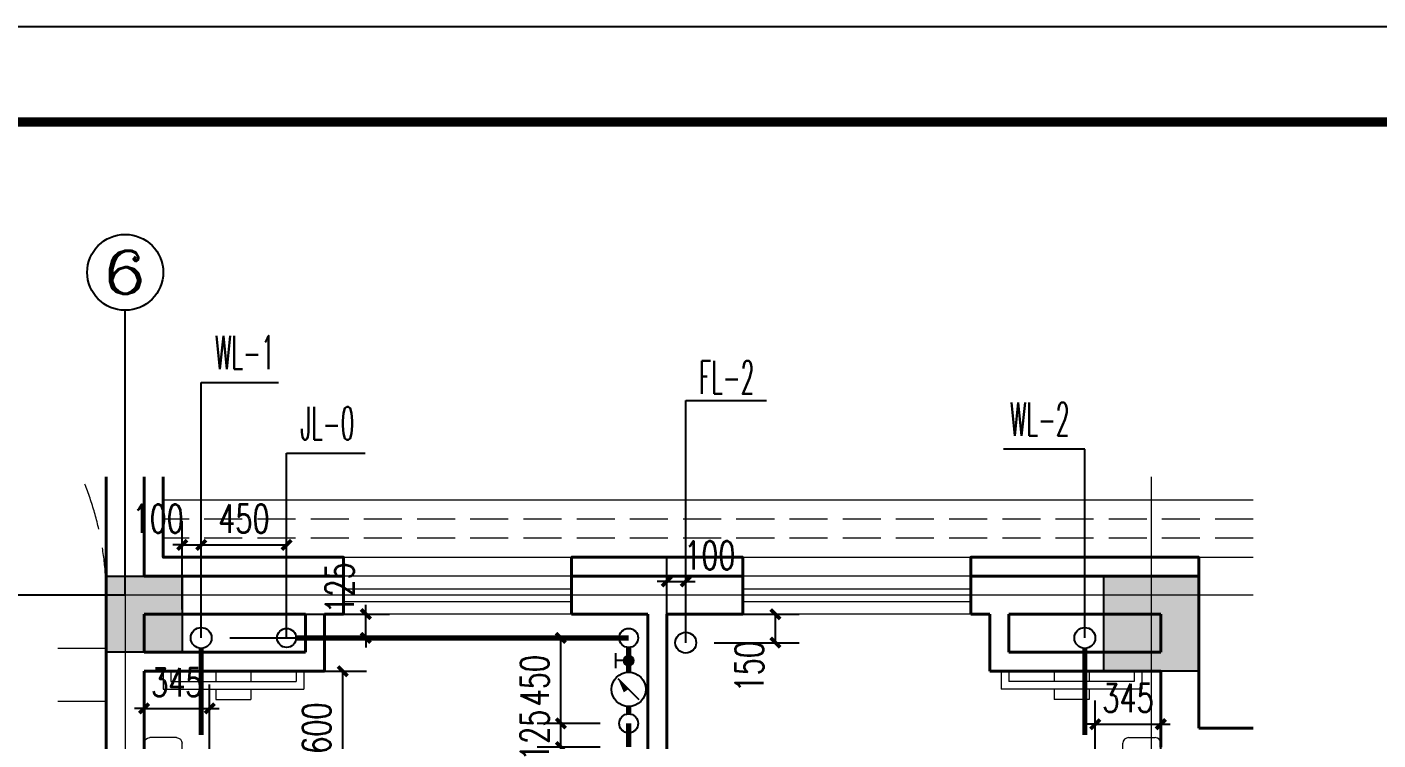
# Model space of a CAD drawing. Extents: x 1031190 to 1725648, y 733081 to 1571294.
# Drawn here: x 1284141 to 1291251, y 781923 to 785677 of the extents above; entities that cross this region are included whole.
import ezdxf
from ezdxf.enums import TextEntityAlignment as Align

# ---------------------------------------------------------------- set-up
doc = ezdxf.new("R2010")
doc.units = 0
doc.header["$LTSCALE"] = 1000
doc.header["$MEASUREMENT"] = 0
for name, pattern in [('__DASH', [0.35, 0.25, -0.1]), ('ACAD_ISO10W100', [18.5, 12, -3, 0.5, -3]), ('DASH', [0.35, 0.25, -0.1]), ('DOTE', [2.42, 2, -0.2, 0.02, -0.2])]:
    doc.linetypes.add(name, pattern=pattern)
for name, color, linetype in [('AXIS_TEXT', 4, 'Continuous'), ('C-AXIS(轴号)', 3, 'Continuous'), ('C-AXIS-T(字)', 7, 'Continuous'), ('DIM_不分区给水', 3, 'Continuous'), ('DIM_废水', 3, 'Continuous'), ('DIM_污水', 3, 'Continuous'), ('PIPE-不分区给水', 3, 'J'), ('PIPE-污水', 2, 'W'), ('S-COLU-HATCH', 30, 'Continuous'), ('S-COLU-LINE1', 6, 'Continuous'), ('TWT_DIM', 3, 'Continuous'), ('VALVE_不分区给水', 7, 'Continuous'), ('VPIPE-不分区给水', 3, 'J'), ('VPIPE-废水', 31, 'F'), ('VPIPE-污水', 2, 'W'), ('图框', 140, 'Continuous'), ('洁具', 200, 'Continuous')]:
    doc.layers.add(name, color=color, linetype=linetype)
for name, color, linetype, lineweight in [('DOTE', 19, 'DOTE', 9), ('LVTRY', 1, 'Continuous', 13), ('STAIR', 2, 'Continuous', 18), ('WALL', 9, 'Continuous', 40), ('WINDOW', 8, 'Continuous', 15), ('平面-看线', 45, 'Continuous', 15)]:
    doc.layers.add(name, color=color, linetype=linetype, lineweight=lineweight)
doc.styles.add('_TCH_AXIS', font='COMPLEX', dxfattribs={"bigfont": 'GBCBIG'})
doc.styles.add('_TCH_DIM_T3', font='SIMPLEX', dxfattribs={"width": 0.705882, "bigfont": 'GBCBIG'})
doc.styles.add('_TWT_SERIAL', font='simplex.shx', dxfattribs={"width": 0.6, "oblique": 10, "height": 3.5, "bigfont": 'aadri.shx'})
doc.styles.add('COMPLEX', font='COMPLEX')
doc.styles.add('DIM_FONT', font='SIMPLEX.shx', dxfattribs={"width": 0.56})
doc.styles.get("Standard").update_dxf_attribs({"font": 'gbenor.shx', "bigfont": 'gbcbig.shx'})
doc.linetypes.add('F', pattern='A,3,-0.2,["F",Standard,S=0.25,R=0,X=-0.1,Y=-0.115],-0.2', length=3.4)
doc.linetypes.add('J', pattern='A,3,-0.2,["J",Standard,S=0.25,R=0,X=-0.1,Y=-0.115],-0.2', length=3.4)
doc.linetypes.add('W', pattern='A,3,-0.2,["W",Standard,S=0.25,R=0,X=-0.1,Y=-0.115],-0.2', length=3.4)
doc.dimstyles.new('_TWT_ARCH&&50', dxfattribs={"dimtxt": 148.75, "dimasz": 50, "dimexe": 125, "dimexo": 150, "dimgap": 63.125, "dimtad": 1, "dimdec": 0, "dimzin": 0, "dimdsep": 46, "dimtxsty": '_TCH_DIM_T3', "dimblk": 'ARCHTICK', "dimcen": 0.09, "dimclrt": 7, "dimazin": 2, "dimtfac": 1, "dimtdec": 0, "dimtix": 1, "dimtmove": 2, "dimatfit": 3, "dimfxl": 0, "dimtolj": 1, "dimtzin": 0, "dimarcsym": 0})

# ---------------------------------------------------------------- blocks, each defined once
blk = doc.blocks.new('A$C752800CC')
at = {"layer": 'LVTRY', "color": 0}
for p, q in [((380, 0.5), (820, 0.5)), ((1081.7, 0.5), (1081.7, -549.5)), ((1121.7, 0.5), (1121.7, -549.5)), ((350, -169.5), (350, -29.5)), ((850, -29.5), (850, -169.5)), ((0, -99.5), (95, -99.5)), ((0, -139.5), (55, -139.5)), ((55, -139.5), (55, -799.5)), ((95, -99.5), (95, -839.5)), ((820, -199.5), (380, -199.5)), ((430.3, -199.9), (430.3, -429.9)), ((769.7, -199.9), (769.7, -429.9)), ((739.7, -259.9), (460.3, -259.9)), ((0, -377), (55, -377)), ((95, -377), (150, -377)), ((150, -377), (150, -562)), ((1071.7, -409.5), (1081.7, -409.5)), ((1071.7, -409.5), (1071.7, -449.5)), ((1121.7, -409.5), (1131.7, -409.5)), ((1131.7, -409.5), (1131.7, -449.5)), ((1071.7, -449.5), (1081.7, -449.5)), ((1121.7, -449.5), (1131.7, -449.5)), ((0, -562), (55, -562)), ((95, -562), (150, -562)), ((1081.7, -549.5), (1121.7, -549.5)), ((0, -799.5), (55, -799.5)), ((0, -839.5), (95, -839.5))]:
    blk.add_line(p, q, dxfattribs=at)
for centre, radius, start, end in [((380, -29.5), 30, 90, 180), ((820, -29.5), 30, 0, 90), ((380, -169.5), 30, 180, 270), ((820, -169.5), 30, 270, 0), ((827.4, -412.3), 397.5, 157.45048, 216.63815), ((372.6, -412.3), 397.5, 323.36186, 22.54953), ((600, -589.1), 109.8, 213.45086, 326.54914)]:
    blk.add_arc(centre, radius, start, end, dxfattribs=at)
at = {"layer": 'LVTRY', "color": 0, "style": 'DIM_FONT', "text_generation_flag": 4, "width": 0.8, "flags": 9}
for tag in ['XSIZE', 'YSIZE']:
    blk.add_attdef(tag, (600, 0), '', height=0.5, rotation=180, dxfattribs=at)
blk = doc.blocks.new('BFBFGBVDVD')
at = {"layer": '洁具', "color": 0}
for p, q in [((1180497.1, 1092193.6), (1180597.1, 1092193.6)), ((1180597.1, 1092193.6), (1180597.1, 1092143.6)), ((1181397.1, 1092193.6), (1181397.1, 1092143.6)), ((1181397.1, 1092193.6), (1183147.1, 1092193.6)), ((1183147.1, 1092143.6), (1180497.1, 1092143.6)), ((1180582.1, 1092117.6), (1180597.1, 1092143.6)), ((1180582.1, 1092117.6), (1181274.9, 1091717.6)), ((1180597.1, 1092143.6), (1181289.9, 1091743.6)), ((1181274.9, 1091717.6), (1181289.9, 1091743.6))]:
    blk.add_line(p, q, dxfattribs=at)
blk.add_arc((1180597.1, 1092143.6), 800, 330, 0, dxfattribs=at)
at = {"color": 8, "ltscale": 0.5, "rotation": 270}
blk.add_blockref('A$C752800CC', (1183147.1, 1093643.6), dxfattribs=at)
blk = doc.blocks.new('FGFGFNBFNB')
at = {"layer": '洁具', "color": 0}
for p, q in [((1179497.1, 1092193.6), (1177797.1, 1092193.6)), ((1179497.1, 1092193.6), (1179497.1, 1092143.6)), ((1180297.1, 1092193.6), (1180297.1, 1092143.6)), ((1180397.1, 1092193.6), (1180297.1, 1092193.6)), ((1177797.1, 1092143.6), (1180397.1, 1092143.6)), ((1180297.1, 1092143.6), (1179604.2, 1091743.6)), ((1180312.1, 1092117.6), (1179619.2, 1091717.6)), ((1180312.1, 1092117.6), (1180297.1, 1092143.6)), ((1179619.2, 1091717.6), (1179604.2, 1091743.6))]:
    blk.add_line(p, q, dxfattribs=at)
blk.add_arc((1180297.1, 1092143.6), 800, 180, 210, dxfattribs=at)
at = {"color": 8, "ltscale": 0.5, "xscale": -1, "rotation": 90}
blk.add_blockref('A$C752800CC', (1177797.1, 1093643.6), dxfattribs=at)
blk = doc.blocks.new('$WINLIB2D$00000001')
at = {"color": 0}
for points in [[(-0.5, 0.5), (-0.5, -0.5)], [(-0.5, 0.5), (0.5, 0.5)], [(0.5, -0.5), (0.5, 0.5)], [(0.5, 0.1667), (-0.5, 0.1667)], [(0.5, -0.1667), (-0.5, -0.1667)], [(-0.5, -0.5), (0.5, -0.5)]]:
    blk.add_lwpolyline(points, dxfattribs=at)
blk = doc.blocks.new('_AXISO')
blk.add_circle((0, 0), 0.5)
at = {"layer": 'AXIS_TEXT', "style": 'COMPLEX', "width": 1.041667}
blk.add_attdef('A', text='', height=0.56, dxfattribs=at).set_placement((-0.25, -0.28), (0.25, -0.28), align=Align.FIT)
blk = doc.blocks.new('_ArchTick')
at = {"color": 0, "linetype": 'ByBlock', "const_width": 0.4}
blk.add_lwpolyline([(-0.5, -0.5), (0.5, 0.5)], dxfattribs=at)
blk = doc.blocks.new('*D533')
at = {"layer": 'Defpoints', "color": 0}
for p in [(1286950.5, 782460), (1287307.3, 782460), (1287307.3, 782010)]:
    blk.add_point(p, dxfattribs=at)
at = {"layer": 'TWT_DIM', "color": 0, "lineweight": -2}
for p, q in [((1287157.3, 782460), (1286825.5, 782460)), ((1286950.5, 782010), (1286950.5, 782460)), ((1287157.3, 782010), (1286825.5, 782010))]:
    blk.add_line(p, q, dxfattribs=at)
at = {"layer": 'TWT_DIM', "color": 0, "lineweight": -2, "xscale": 50, "yscale": 50, "zscale": 50}
for p, rotation in [((1286950.5, 782460), 90), ((1286950.5, 782010), 270)]:
    blk.add_blockref('_ArchTick', p, dxfattribs=dict(at, rotation=rotation))
at = {"layer": 'TWT_DIM', "color": 7, "insert": (1286813, 782235), "char_height": 148.75, "attachment_point": 5, "rotation": 90, "style": '_TCH_DIM_T3'}
blk.add_mtext('\\A1;450', dxfattribs=at)
blk = doc.blocks.new('*D534')
at = {"layer": 'Defpoints', "color": 0}
for p in [(1286950.5, 782010), (1287307.3, 782010), (1287307.3, 781885)]:
    blk.add_point(p, dxfattribs=at)
at = {"layer": 'TWT_DIM', "color": 0, "lineweight": -2}
for p, q in [((1286950.5, 782010), (1286950.5, 782060)), ((1287157.3, 782010), (1286825.5, 782010)), ((1286950.5, 781885), (1286950.5, 782010)), ((1287157.3, 781885), (1286825.5, 781885)), ((1286950.5, 781885), (1286950.5, 781835))]:
    blk.add_line(p, q, dxfattribs=at)
at = {"layer": 'TWT_DIM', "color": 0, "lineweight": -2, "xscale": 50, "yscale": 50, "zscale": 50}
for p, rotation in [((1286950.5, 782010), 270), ((1286950.5, 781885), 90)]:
    blk.add_blockref('_ArchTick', p, dxfattribs=dict(at, rotation=rotation))
at = {"layer": 'TWT_DIM', "color": 7, "insert": (1286813, 781947.5), "char_height": 148.75, "attachment_point": 5, "rotation": 90, "style": '_TCH_DIM_T3'}
blk.add_mtext('\\A1;125', dxfattribs=at)
blk = doc.blocks.new('*D541')
at = {"layer": 'Defpoints', "color": 0}
for p in [(1287607.7, 782585), (1288079.5, 782585), (1287607.7, 782435)]:
    blk.add_point(p, dxfattribs=at)
at = {"layer": 'TWT_DIM', "color": 0, "lineweight": -2}
for p, q in [((1287757.7, 782585), (1288204.5, 782585)), ((1288079.5, 782435), (1288079.5, 782585)), ((1287757.7, 782435), (1288204.5, 782435))]:
    blk.add_line(p, q, dxfattribs=at)
at = {"layer": 'TWT_DIM', "color": 0, "lineweight": -2, "xscale": 50, "yscale": 50, "zscale": 50}
for p, rotation in [((1288079.5, 782585), 90), ((1288079.5, 782435), 270)]:
    blk.add_blockref('_ArchTick', p, dxfattribs=dict(at, rotation=rotation))
at = {"layer": 'TWT_DIM', "color": 7, "insert": (1287942, 782308.4), "char_height": 148.75, "attachment_point": 5, "rotation": 90, "style": '_TCH_DIM_T3'}
blk.add_mtext('\\A1;150', dxfattribs=at)
blk = doc.blocks.new('*D542')
at = {"layer": 'Defpoints', "color": 0}
for p in [(1287607.7, 782757.6), (1287507.7, 782435), (1287607.7, 782435)]:
    blk.add_point(p, dxfattribs=at)
at = {"layer": 'TWT_DIM', "color": 0, "lineweight": -2}
for p, q in [((1287507.7, 782585), (1287507.7, 782882.6)), ((1287607.7, 782585), (1287607.7, 782882.6)), ((1287507.7, 782757.6), (1287457.7, 782757.6)), ((1287507.7, 782757.6), (1287607.7, 782757.6)), ((1287607.7, 782757.6), (1287657.7, 782757.6))]:
    blk.add_line(p, q, dxfattribs=at)
at = {"layer": 'TWT_DIM', "color": 0, "lineweight": -2, "xscale": 50, "yscale": 50, "zscale": 50}
blk.add_blockref('_ArchTick', (1287507.7, 782757.6), dxfattribs=at)
at = {"layer": 'TWT_DIM', "color": 0, "lineweight": -2, "xscale": 50, "yscale": 50, "zscale": 50, "rotation": 180}
blk.add_blockref('_ArchTick', (1287607.7, 782757.6), dxfattribs=at)
at = {"layer": 'TWT_DIM', "color": 7, "insert": (1287734.3, 782895.1), "char_height": 148.75, "attachment_point": 5, "style": '_TCH_DIM_T3'}
blk.add_mtext('\\A1;100', dxfattribs=at)
blk = doc.blocks.new('*D543')
at = {"layer": 'Defpoints', "color": 0}
for p in [(1290107.7, 782005.7), (1289763.2, 781685), (1290107.7, 781685)]:
    blk.add_point(p, dxfattribs=at)
at = {"layer": 'TWT_DIM', "color": 0, "lineweight": -2}
for p, q in [((1289763.2, 781835), (1289763.2, 782130.7)), ((1290107.7, 781835), (1290107.7, 782130.7)), ((1289763.2, 782005.7), (1289713.2, 782005.7)), ((1289763.2, 782005.7), (1290107.7, 782005.7)), ((1290107.7, 782005.7), (1290157.7, 782005.7))]:
    blk.add_line(p, q, dxfattribs=at)
at = {"layer": 'TWT_DIM', "color": 0, "lineweight": -2, "xscale": 50, "yscale": 50, "zscale": 50}
blk.add_blockref('_ArchTick', (1289763.2, 782005.7), dxfattribs=at)
at = {"layer": 'TWT_DIM', "color": 0, "lineweight": -2, "xscale": 50, "yscale": 50, "zscale": 50, "rotation": 180}
blk.add_blockref('_ArchTick', (1290107.7, 782005.7), dxfattribs=at)
at = {"layer": 'TWT_DIM', "color": 7, "insert": (1289935.5, 782143.2), "char_height": 148.75, "attachment_point": 5, "style": '_TCH_DIM_T3'}
blk.add_mtext('\\A1;345', dxfattribs=at)
blk = doc.blocks.new('*D553')
at = {"layer": 'Defpoints', "color": 0}
for p in [(1285102.2, 782285), (1285802.3, 782285), (1285102.2, 781685)]:
    blk.add_point(p, dxfattribs=at)
at = {"layer": 'TWT_DIM', "color": 0, "lineweight": -2}
for p, q in [((1285252.2, 782285), (1285927.3, 782285)), ((1285802.3, 781685), (1285802.3, 782285)), ((1285252.2, 781685), (1285927.3, 781685))]:
    blk.add_line(p, q, dxfattribs=at)
at = {"layer": 'TWT_DIM', "color": 0, "lineweight": -2, "xscale": 50, "yscale": 50, "zscale": 50}
for p, rotation in [((1285802.3, 782285), 90), ((1285802.3, 781685), 270)]:
    blk.add_blockref('_ArchTick', p, dxfattribs=dict(at, rotation=rotation))
at = {"layer": 'TWT_DIM', "color": 7, "insert": (1285664.8, 781985), "char_height": 148.75, "attachment_point": 5, "rotation": 90, "style": '_TCH_DIM_T3'}
blk.add_mtext('\\A1;600', dxfattribs=at)
blk = doc.blocks.new('*D560')
at = {"layer": 'Defpoints', "color": 0}
for p in [(1285102.2, 782089), (1284757.2, 781685), (1285102.2, 781685)]:
    blk.add_point(p, dxfattribs=at)
at = {"layer": 'TWT_DIM', "color": 0, "lineweight": -2}
for p, q in [((1284757.2, 781835), (1284757.2, 782214)), ((1285102.2, 781835), (1285102.2, 782214)), ((1284757.2, 782089), (1284707.2, 782089)), ((1284757.2, 782089), (1285102.2, 782089)), ((1285102.2, 782089), (1285152.2, 782089))]:
    blk.add_line(p, q, dxfattribs=at)
at = {"layer": 'TWT_DIM', "color": 0, "lineweight": -2, "xscale": 50, "yscale": 50, "zscale": 50}
blk.add_blockref('_ArchTick', (1284757.2, 782089), dxfattribs=at)
at = {"layer": 'TWT_DIM', "color": 0, "lineweight": -2, "xscale": 50, "yscale": 50, "zscale": 50, "rotation": 180}
blk.add_blockref('_ArchTick', (1285102.2, 782089), dxfattribs=at)
at = {"layer": 'TWT_DIM', "color": 7, "insert": (1284929.7, 782226.5), "char_height": 148.75, "attachment_point": 5, "style": '_TCH_DIM_T3'}
blk.add_mtext('\\A1;345', dxfattribs=at)
blk = doc.blocks.new('*D561')
at = {"layer": 'Defpoints', "color": 0}
for p in [(1285057.7, 782585), (1285924.3, 782585), (1285057.7, 782460)]:
    blk.add_point(p, dxfattribs=at)
at = {"layer": 'TWT_DIM', "color": 0, "lineweight": -2}
for p, q in [((1285924.3, 782585), (1285924.3, 782635)), ((1285207.7, 782585), (1286049.3, 782585)), ((1285924.3, 782460), (1285924.3, 782585)), ((1285207.7, 782460), (1286049.3, 782460)), ((1285924.3, 782460), (1285924.3, 782410))]:
    blk.add_line(p, q, dxfattribs=at)
at = {"layer": 'TWT_DIM', "color": 0, "lineweight": -2, "xscale": 50, "yscale": 50, "zscale": 50}
for p, rotation in [((1285924.3, 782585), 270), ((1285924.3, 782460), 90)]:
    blk.add_blockref('_ArchTick', p, dxfattribs=dict(at, rotation=rotation))
at = {"layer": 'TWT_DIM', "color": 7, "insert": (1285786.8, 782722.5), "char_height": 148.75, "attachment_point": 5, "rotation": 90, "style": '_TCH_DIM_T3'}
blk.add_mtext('\\A1;125', dxfattribs=at)
blk = doc.blocks.new('*D562')
at = {"layer": 'Defpoints', "color": 0}
for p in [(1285507.3, 782949.9), (1285057.7, 782460), (1285507.3, 782460)]:
    blk.add_point(p, dxfattribs=at)
at = {"layer": 'TWT_DIM', "color": 0, "lineweight": -2}
for p, q in [((1285057.7, 782610), (1285057.7, 783074.9)), ((1285507.3, 782610), (1285507.3, 783074.9)), ((1285057.7, 782949.9), (1285507.3, 782949.9))]:
    blk.add_line(p, q, dxfattribs=at)
at = {"layer": 'TWT_DIM', "color": 0, "lineweight": -2, "xscale": 50, "yscale": 50, "zscale": 50, "rotation": 180}
blk.add_blockref('_ArchTick', (1285057.7, 782949.9), dxfattribs=at)
at = {"layer": 'TWT_DIM', "color": 0, "lineweight": -2, "xscale": 50, "yscale": 50, "zscale": 50}
blk.add_blockref('_ArchTick', (1285507.3, 782949.9), dxfattribs=at)
at = {"layer": 'TWT_DIM', "color": 7, "insert": (1285282.5, 783087.4), "char_height": 148.75, "attachment_point": 5, "style": '_TCH_DIM_T3'}
blk.add_mtext('\\A1;450', dxfattribs=at)
blk = doc.blocks.new('*D563')
at = {"layer": 'Defpoints', "color": 0}
for p in [(1285057.7, 782949.9), (1284957.7, 782460), (1285057.7, 782460)]:
    blk.add_point(p, dxfattribs=at)
at = {"layer": 'TWT_DIM', "color": 0, "lineweight": -2}
for p, q in [((1284957.7, 782610), (1284957.7, 783074.9)), ((1285057.7, 782610), (1285057.7, 783074.9)), ((1284957.7, 782949.9), (1284907.7, 782949.9)), ((1284957.7, 782949.9), (1285057.7, 782949.9)), ((1285057.7, 782949.9), (1285107.7, 782949.9))]:
    blk.add_line(p, q, dxfattribs=at)
at = {"layer": 'TWT_DIM', "color": 0, "lineweight": -2, "xscale": 50, "yscale": 50, "zscale": 50}
blk.add_blockref('_ArchTick', (1284957.7, 782949.9), dxfattribs=at)
at = {"layer": 'TWT_DIM', "color": 0, "lineweight": -2, "xscale": 50, "yscale": 50, "zscale": 50, "rotation": 180}
blk.add_blockref('_ArchTick', (1285057.7, 782949.9), dxfattribs=at)
at = {"layer": 'TWT_DIM', "color": 7, "insert": (1284831.1, 783087.4), "char_height": 148.75, "attachment_point": 5, "style": '_TCH_DIM_T3'}
blk.add_mtext('\\A1;100', dxfattribs=at)
blk = doc.blocks.new('$VALVE$00000497')
for p, q in [((78, 138), (-78, 138)), ((0, 50), (0, 138))]:
    blk.add_line(p, q)
at = {"const_width": 49.6}
blk.add_lwpolyline([(25, 0, 1), (-25, 0, 1)], format="xyb", close=True, dxfattribs=at)
blk.add_circle((0, 0), 50)
blk = doc.blocks.new('$VALVE$00000742')
blk.add_line((-93, -93), (93, 93))
blk.add_lwpolyline([(93, 93, 0, 50, 0), (-13, 22, 50, 50, 0)], format="xyseb")
blk.add_circle((0, 0), 150)
for p in [(-150, 0), (150, 0)]:
    blk.add_point(p)

msp = doc.modelspace()

# ---------------------------------------------------------------- hatches: boundary and pattern name
at = {"layer": 'S-COLU-HATCH'}
h = msp.add_hatch(color=8, dxfattribs=at)
h.dxf.hatch_style = 1
h.paths.add_polyline_path([(1284557.7, 782785), (1284957.7, 782785), (1284957.7, 782385), (1284557.7, 782385)])
h = msp.add_hatch(color=8, dxfattribs=at)
h.dxf.hatch_style = 1
h.paths.add_polyline_path([(1289807.7, 782785), (1290307.7, 782785), (1290307.7, 782285), (1289807.7, 782285)])

# ---------------------------------------------------------------- linework, layer by layer
at = {"layer": 'C-AXIS(轴号)'}
for q in [(1284657.7, 784185), (1283457.7, 782685)]:
    msp.add_line((1284657.7, 782685), q, dxfattribs=at)
at = {"layer": 'DIM_不分区给水'}
for p, q in [((1285507.3, 782460), (1285507.3, 783432.5)), ((1285507.3, 783432.5), (1285920.4, 783432.5))]:
    msp.add_line(p, q, dxfattribs=at)
at = {"layer": 'DIM_废水'}
for p, q in [((1287607.7, 782435), (1287607.7, 783709.9)), ((1287607.7, 783709.9), (1288033.3, 783709.9))]:
    msp.add_line(p, q, dxfattribs=at)
at = {"layer": 'DIM_污水'}
for p, q in [((1285057.7, 782460), (1285057.7, 783805.8)), ((1285057.7, 783805.8), (1285464.9, 783805.8)), ((1289707.7, 783454.3), (1289279.1, 783454.3)), ((1289707.7, 782460), (1289707.7, 783454.3))]:
    msp.add_line(p, q, dxfattribs=at)
at = {"layer": 'DOTE', "linetype": 'ACAD_ISO10W100', "ltscale": 100}
for p, q in [((1284657.7, 783308.2), (1284657.7, 775380.9)), ((1290057.7, 783308.2), (1290057.7, 775380.9)), ((1290593.9, 782685), (1284657.7, 782685))]:
    msp.add_line(p, q, dxfattribs=at)
at = {"layer": 'PIPE-不分区给水', "ltscale": 0.5, "const_width": 27.5}
for points in [[(1285557.3, 782460), (1287307.3, 782460)], [(1287307.3, 782410), (1287307.3, 782279.3)], [(1287307.3, 782099.3), (1287307.3, 782060)], [(1287307.3, 782010), (1287307.3, 781885)]]:
    msp.add_lwpolyline(points, dxfattribs=at)
at = {"layer": 'PIPE-污水', "ltscale": 0.5, "const_width": 27.5}
for points in [[(1285057.7, 782405), (1285057.7, 781948.8)], [(1289707.7, 782405), (1289707.7, 781948.8)]]:
    msp.add_lwpolyline(points, dxfattribs=at)
at = {"layer": 'S-COLU-LINE1', "color": 8}
for points in [[(1284557.7, 782785), (1284957.7, 782785), (1284957.7, 782385), (1284557.7, 782385)], [(1289807.7, 782785), (1290307.7, 782785), (1290307.7, 782285), (1289807.7, 782285)]]:
    msp.add_lwpolyline(points, close=True, dxfattribs=at)
at = {"layer": 'STAIR', "color": 8}
for p, q in [((1284557.7, 782685), (1284557.7, 783308.2)), ((1284557.7, 782685), (1284303.7, 782685)), ((1284303.7, 782685), (1284557.7, 782685)), ((1284557.7, 782685), (1284557.7, 779885)), ((1284557.7, 782405), (1284303.7, 782405)), ((1284557.7, 782125), (1284303.7, 782125))]:
    msp.add_line(p, q, dxfattribs=at)
at = {"layer": 'STAIR', "color": 8, "linetype": '__DASH'}
msp.add_arc((1282982.7, 782685), 1575, 359.99563, 23.30932, dxfattribs=at)
at = {"layer": 'VPIPE-不分区给水'}
for centre in [(1285507.3, 782460), (1285507.3, 782460), (1287307.3, 782460), (1287307.3, 782010)]:
    msp.add_circle(centre, 50, dxfattribs=at)
at = {"layer": 'VPIPE-废水'}
msp.add_circle((1287607.7, 782435), 55, dxfattribs=at)
at = {"layer": 'VPIPE-污水'}
for centre in [(1285057.7, 782460), (1289707.7, 782460)]:
    msp.add_circle(centre, 55, dxfattribs=at)
at = {"layer": 'WALL', "color": 8}
for p, q in [((1284557.7, 783308.2), (1284557.7, 782685)), ((1284757.7, 783308.2), (1284757.7, 782785)), ((1285607.3, 782785), (1284757.7, 782785)), ((1285807.3, 782785), (1285607.3, 782785)), ((1285807.3, 782585), (1285807.3, 782785)), ((1287507.7, 782785), (1287007.3, 782785)), ((1287007.3, 782785), (1287007.3, 782585)), ((1287907.7, 782785), (1287507.7, 782785)), ((1287907.7, 782585), (1287907.7, 782785)), ((1289308.2, 782785), (1289107.7, 782785)), ((1289107.7, 782785), (1289107.7, 782585)), ((1290207.7, 782785), (1289308.2, 782785)), ((1290307.7, 782785), (1290207.7, 782785)), ((1290307.7, 782585), (1290307.7, 782785)), ((1284557.7, 782685), (1284557.7, 782385)), ((1284757.7, 782585), (1284757.7, 782385)), ((1285607.3, 782585), (1284757.7, 782585)), ((1285607.3, 782585), (1285607.3, 782385)), ((1285707.3, 782585), (1285807.3, 782585)), ((1285707.3, 782585), (1285707.3, 782285)), ((1287007.3, 782585), (1287407.7, 782585)), ((1287407.7, 778185), (1287407.7, 782585)), ((1287507.7, 778185), (1287507.7, 782585)), ((1287507.7, 782585), (1287907.7, 782585)), ((1289107.7, 782585), (1289208.2, 782585)), ((1289208.2, 782585), (1289208.2, 782285)), ((1289308.2, 782585), (1289308.2, 782385)), ((1290107.7, 782585), (1289308.2, 782585)), ((1290107.7, 782385), (1290107.7, 782585)), ((1290307.7, 782385), (1290307.7, 782585)), ((1284557.7, 782385), (1284557.7, 778185)), ((1285607.3, 782385), (1284757.7, 782385)), ((1289308.2, 782385), (1290107.7, 782385)), ((1290307.7, 781985), (1290307.7, 782385)), ((1284757.7, 782285), (1284757.7, 778185)), ((1285707.3, 782285), (1284757.7, 782285)), ((1289208.2, 782285), (1290107.7, 782285)), ((1290107.7, 781885), (1290107.7, 782285)), ((1290307.7, 781985), (1290593.9, 781985))]:
    msp.add_line(p, q, dxfattribs=at)
for points in [[(1285807.3, 782785), (1285807.3, 782885), (1284857.7, 782885), (1284857.7, 783308.2)], [(1287907.7, 782785), (1287907.7, 782885), (1287007.3, 782885), (1287007.3, 782785)], [(1290307.7, 782785), (1290307.7, 782885), (1289107.7, 782885), (1289107.7, 782785)]]:
    msp.add_lwpolyline(points, dxfattribs=at)
at = {"layer": '图框'}
msp.add_lwpolyline([(1278969.8, 755976.9), (1321019.8, 755976.9), (1321019.8, 785676.9), (1278969.8, 785676.9)], close=True, dxfattribs=at)
at = {"layer": '图框', "const_width": 50}
msp.add_lwpolyline([(1280219.8, 756476.9), (1320519.8, 756476.9), (1320519.8, 785176.9), (1280219.8, 785176.9)], close=True, dxfattribs=at)
at = {"layer": '平面-看线', "color": 8}
for points in [[(1290593.9, 783185), (1284857.7, 783185)], [(1285807.3, 782885), (1287007.3, 782885)], [(1287907.7, 782885), (1289107.7, 782885)], [(1290307.7, 782885), (1290593.9, 782885)]]:
    msp.add_lwpolyline(points, dxfattribs=at)
at = {"layer": '平面-看线', "color": 8, "linetype": 'DASH', "ltscale": 0.8}
for points in [[(1290593.9, 783085), (1284857.7, 783085)], [(1290593.9, 782985), (1284857.7, 782985)]]:
    msp.add_lwpolyline(points, dxfattribs=at)

# ---------------------------------------------------------------- block references
at = {"color": 8, "xscale": -1}
for name in ['BFBFGBVDVD', 'FGFGFNBFNB']:
    msp.add_blockref(name, (2467904.8, -311358.6), dxfattribs=at)
at = {"layer": 'C-AXIS(轴号)'}
ref = msp.add_blockref('_AXISO', (1284657.7, 784385), dxfattribs=dict(at, xscale=400, yscale=400, zscale=400))
ref.add_attrib('A', '6', dxfattribs={"layer": 'C-AXIS-T(字)', "height": 226.3, "style": '_TCH_AXIS', "width": 1.5}).set_placement((1284544.6, 784271.9), (1284770.9, 784271.9), align=Align.FIT)
at = {"layer": 'VALVE_不分区给水', "rotation": 270}
for name, p, xscale, yscale, zscale in [('$VALVE$00000497', (1287307.3, 782340.3), -0.5, -0.5, 0.5), ('$VALVE$00000742', (1287307.3, 782189.3), -0.6, -0.6, 0.6)]:
    msp.add_blockref(name, p, dxfattribs=dict(at, xscale=xscale, yscale=yscale, zscale=zscale))
at = {"layer": 'WINDOW', "color": 8, "xscale": 1200, "yscale": 200, "zscale": 1200}
for p, rotation in [((1286407.3, 782685), 180.000000000014), ((1288507.7, 782685), 180.0000000000074)]:
    msp.add_blockref('$WINLIB2D$00000001', p, dxfattribs=dict(at, rotation=rotation))

# ---------------------------------------------------------------- texts
at = {"layer": 'DIM_不分区给水', "color": 7, "style": '_TWT_SERIAL', "width": 0.48}
msp.add_text('JL-0', height=175, dxfattribs=at).set_placement((1285579.4, 783502.5))
at = {"layer": 'DIM_废水', "color": 7, "style": '_TWT_SERIAL', "width": 0.48}
msp.add_text('FL-2', height=175, dxfattribs=at).set_placement((1287677.3, 783744.9))
at = {"layer": 'DIM_污水', "color": 7, "style": '_TWT_SERIAL', "width": 0.48}
for s, p in [('WL-1', (1285131.1, 783875.8)), ('WL-2', (1289314.1, 783524.3))]:
    msp.add_text(s, height=175, dxfattribs=at).set_placement(p)

# ---------------------------------------------------------------- dimensions: what is measured, and where the dimension line sits
at = {"layer": 'TWT_DIM'}
for base, p1, p2, angle, picture, middle in [((1285057.7, 782949.9), (1284957.7, 782460), (1285057.7, 782460), 0, '*D563', (1284831.1, 783087.4)), ((1287607.7, 782757.6), (1287507.7, 782435), (1287607.7, 782435), 0, '*D542', (1287734.3, 782895.1)), ((1285924.3, 782585), (1285057.7, 782460), (1285057.7, 782585), 90, '*D561', (1285786.8, 782722.5)), ((1288079.5, 782585), (1287607.7, 782435), (1287607.7, 782585), 90, '*D541', (1287942, 782308.4))]:
    dim = msp.add_linear_dim(base=base, p1=p1, p2=p2, angle=angle, dimstyle='_TWT_ARCH&&50', dxfattribs=at)
    dim.commit()
    dim.dimension.update_dxf_attribs({"geometry": picture, "text_midpoint": middle, "dimtype": 129})
for p1, p2, distance, picture, middle in [((1285057.7, 782460), (1285507.3, 782460), 489.9, '*D562', (1285282.5, 783087.4)), ((1287307.3, 782010), (1287307.3, 782460), 356.8, '*D533', (1286813, 782235)), ((1284757.2, 781685), (1285102.2, 781685), 404, '*D560', (1284929.7, 782226.5)), ((1285102.2, 781685), (1285102.2, 782285), -700.1, '*D553', (1285664.8, 781985)), ((1289763.229999, 781685.023254), (1290107.73, 781685.023254), 320.653008, '*D543', (1289935.479999, 782143.176262)), ((1287307.3, 781885), (1287307.3, 782010), 356.8, '*D534', (1286813, 781947.5))]:
    dim = msp.add_aligned_dim(p1=p1, p2=p2, distance=distance, dimstyle='_TWT_ARCH&&50', dxfattribs=at)
    dim.commit()
    dim.dimension.update_dxf_attribs({"geometry": picture, "text_midpoint": middle})

doc.saveas('drawing.dxf')
